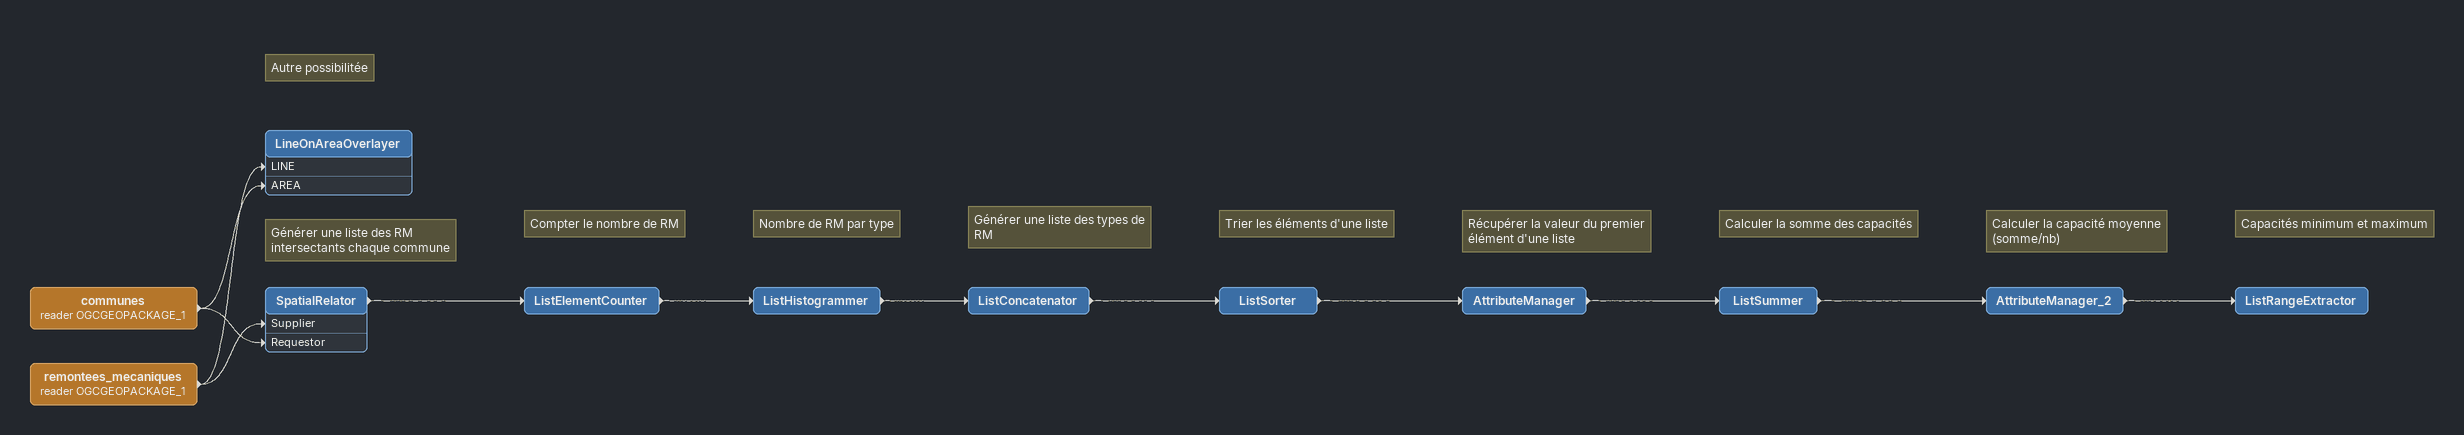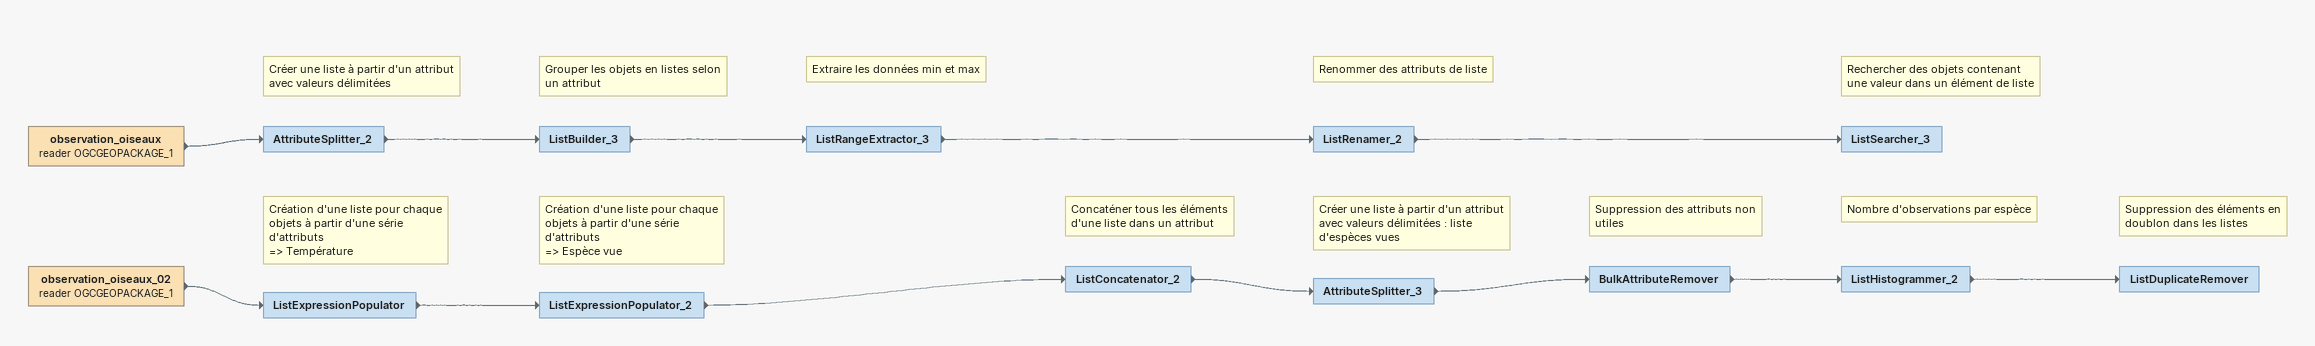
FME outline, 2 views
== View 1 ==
communes (reader OGCGEOPACKAGE_1)
    -> LineOnAreaOverlayer [AREA]
    -> SpatialRelator [Requestor]
remontees_mecaniques (reader OGCGEOPACKAGE_1)
    -> LineOnAreaOverlayer [LINE]
    -> SpatialRelator [Supplier]
Note: Autre possibilitée
LineOnAreaOverlayer
Note: Générer une liste des RM intersectants chaque commune
SpatialRelator
    -> ListElementCounter
Note: Compter le nombre de RM
ListElementCounter
    -> ListHistogrammer
Note: Nombre de RM par type
ListHistogrammer
    -> ListConcatenator
Note: Générer une liste des types de RM
ListConcatenator
    -> ListSorter
Note: Trier les éléments d'une liste
ListSorter
    -> AttributeManager
Note: Récupérer la valeur du premier élément d'une liste
AttributeManager
    -> ListSummer
Note: Calculer la somme des capacités
ListSummer
    -> AttributeManager_2
Note: Calculer la capacité moyenne (somme/nb)
AttributeManager_2
    -> ListRangeExtractor
Note: Capacités minimum et maximum
ListRangeExtractor

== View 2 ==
observation_oiseaux (reader OGCGEOPACKAGE_1)
    -> AttributeSplitter_2
Note: Créer une liste à partir d'un attribut avec valeurs délimitées
AttributeSplitter_2
    -> ListBuilder_3
Note: Grouper les objets en listes selon un attribut
ListBuilder_3
    -> ListRangeExtractor_3
Note: Extraire les données min et max
ListRangeExtractor_3
    -> ListRenamer_2
Note: Renommer des attributs de liste
ListRenamer_2
    -> ListSearcher_3
Note: Rechercher des objets contenant une valeur dans un élément de liste
ListSearcher_3
observation_oiseaux_02 (reader OGCGEOPACKAGE_1)
    -> ListExpressionPopulator
Note: Création d'une liste pour chaque objets à partir d'une série d'attributs / => Température
ListExpressionPopulator
    -> ListExpressionPopulator_2
Note: Création d'une liste pour chaque objets à partir d'une série d'attributs / => Espèce vue
ListExpressionPopulator_2
    -> ListConcatenator_2
Note: Concaténer tous les éléments d'une liste dans un attribut
ListConcatenator_2
    -> AttributeSplitter_3
Note: Créer une liste à partir d'un attribut avec valeurs délimitées : liste d'espèces vues
AttributeSplitter_3
    -> BulkAttributeRemover
Note: Suppression des attributs non utiles
BulkAttributeRemover
    -> ListHistogrammer_2
Note: Nombre d'observations par espèce
ListHistogrammer_2
    -> ListDuplicateRemover
Note: Suppression des éléments en doublon dans les listes
ListDuplicateRemover
